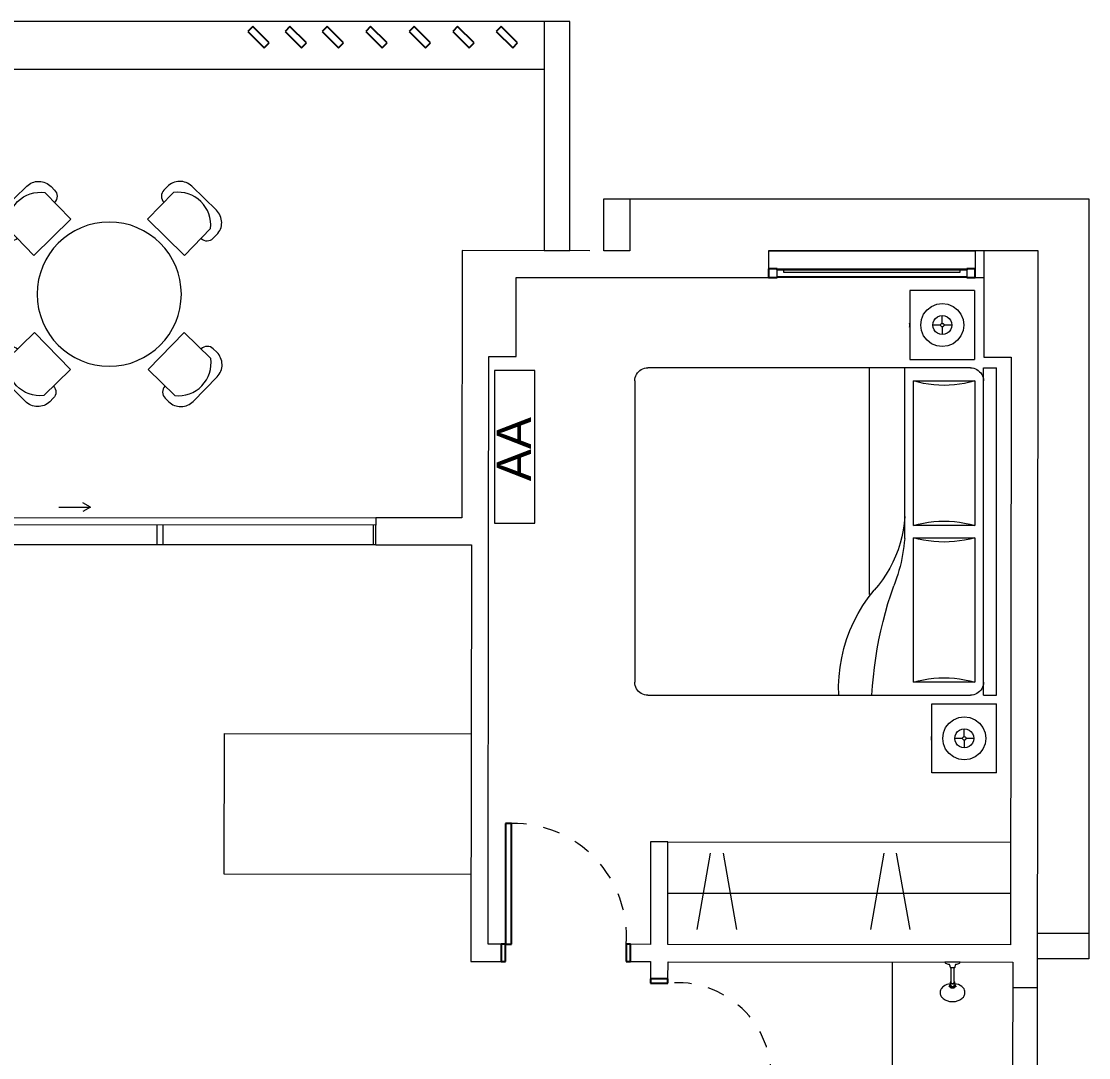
# Model space of a CAD drawing. Header units: millimetres. Extents: x 917 to 1168, y -421 to -23.
# Drawn here: x 1085.79 to 1091.99, y -233.76 to -227.74 of the extents above; entities that cross this region are included whole.
import ezdxf

# ---------------------------------------------------------------- set-up
doc = ezdxf.new("R2010")
doc.units = ezdxf.units.MM
doc.header["$LTSCALE"] = 0.1
doc.linetypes.add('CONTINUA', pattern=[0])
doc.linetypes.add('Trazo', pattern=[0.00635, 0.003175, -0.003175])
doc.layers.get('0').update_dxf_attribs({"lineweight": 5})
for name, color, linetype, lineweight in [('A-DOOR', 7, 'Continuous', 5), ('A-DOOR-FRAM', 7, 'Continuous', 5), ('A-GLAZ', 7, 'Continuous', 5), ('A-GLAZ-CWMG', 7, 'Continuous', 5), ('Arq-Equipamiento', 250, 'Continuous', 5), ('MUEBLES', 250, 'Continuous', 5), ('P-SANR-FIXT', 7, 'Continuous', 5)]:
    doc.layers.add(name, color=color, linetype=linetype, lineweight=lineweight)
doc.layers.add('A-DOOR-HDLN', color=5, linetype='Trazo', lineweight=5, true_color=0x0000ff)
doc.styles.get("Standard").update_dxf_attribs({"font": 'arial.ttf'})

# ---------------------------------------------------------------- blocks, each defined once
blk = doc.blocks.new('Family6 - Puerta OBLAK - Baño-2882893-1-TORRE-ARQ-PB')
at = {"layer": 'A-DOOR', "color": 8, "lineweight": 25}
for p, q in [((-0.3, 0.05), (-0.325, 0.05)), ((-0.325, 0.05), (-0.325, -0.05)), ((-0.3, -0.05), (-0.3, 0.05)), ((0.325, 0.05), (0.3, 0.05)), ((0.3, 0.05), (0.3, -0.05)), ((0.325, -0.05), (0.325, 0.05)), ((-0.325, -0.05), (-0.3, -0.05)), ((-0.2685, -0.0508), (-0.3, -0.0508)), ((-0.3, -0.0508), (-0.3, -0.6507)), ((-0.2685, -0.6507), (-0.2685, -0.0508)), ((0.3, -0.05), (0.325, -0.05)), ((-0.3, -0.6507), (-0.2685, -0.6507))]:
    blk.add_line(p, q, dxfattribs=at)
at = {"layer": 'A-DOOR-HDLN', "color": 8}
blk.add_arc((-0.2437, -0.1049), 0.5464, 267.40168, 5.68796, dxfattribs=at)
blk = doc.blocks.new('Family5 - Puerta OPBLAK - Dormitorio-2880729-1-TORRE-ARQ-PB')
at = {"layer": 'A-DOOR', "color": 8, "lineweight": 25}
for p, q in [((-0.35, 0.05), (-0.375, 0.05)), ((-0.375, 0.05), (-0.375, -0.05)), ((-0.35, -0.05), (-0.35, 0.05)), ((0.375, 0.05), (0.35, 0.05)), ((0.35, 0.05), (0.35, -0.05)), ((0.375, -0.05), (0.375, 0.05)), ((-0.375, -0.05), (-0.35, -0.05)), ((0.35, -0.05), (0.315, -0.05)), ((0.315, -0.05), (0.315, -0.75)), ((0.35, -0.75), (0.35, -0.05)), ((0.35, -0.05), (0.375, -0.05)), ((0.315, -0.75), (0.35, -0.75))]:
    blk.add_line(p, q, dxfattribs=at)
at = {"layer": 'A-DOOR-HDLN', "color": 8}
blk.add_arc((0.3017, -0.0967), 0.6534, 175.89838, 271.16402, dxfattribs=at)
blk = doc.blocks.new('Doors_Sliding_Milgard_Aluminum-Series_2-Panels - PV 2_50 X 2_10-2402500-1-TORRE-ARQ-PB')
at = {"layer": 'A-DOOR', "color": 8}
for p, q in [((1.1916, 0.078), (-1.3084, 0.078)), ((-1.3084, 0.078), (-1.3084, -0.0347)), ((-1.3084, 0.078), (1.1916, 0.078)), ((1.1916, -0.0347), (1.1916, 0.078)), ((-1.3084, -0.0347), (1.1916, -0.0347)), ((0.3474, -0.1382), (0.3914, -0.1128)), ((0.3474, -0.1382), (0.3914, -0.1636)), ((0.5315, -0.1382), (0.3474, -0.1382))]:
    blk.add_line(p, q, dxfattribs=at)
at = {"layer": 'A-DOOR-FRAM', "color": 8}
for p, q in [((-1.2952, 0.078), (-1.2952, -0.0347)), ((-0.0758, 0.078), (-0.0758, -0.0347)), ((-0.0409, 0.078), (-0.0409, -0.0347)), ((1.1709, 0.078), (1.1709, -0.0347))]:
    blk.add_line(p, q, dxfattribs=at)
blk = doc.blocks.new('Shower-Valve_Trim-KOHLER-Alteo-K-TS45106 - 2_5 GPM_ 2BZ-Oil-Rubed Nickel-V7-2-TORRE-ARQ- PB _-2_14_')
at = {"layer": 'P-SANR-FIXT', "color": 8}
for p, q in [((2.5274, -14.2181), (2.5169, -14.2613)), ((2.5304, -14.2201), (2.5274, -14.2181)), ((2.5169, -14.2613), (2.5063, -14.3045)), ((2.5063, -14.3045), (2.5099, -14.304)), ((2.5273, -14.281), (2.5422, -14.2823)), ((2.5491, -14.2543), (2.5352, -14.2486)), ((2.5433, -14.2816), (2.544, -14.2785)), ((2.544, -14.2785), (2.5489, -14.2585)), ((2.544, -14.2785), (2.6228, -14.2978)), ((2.5489, -14.2585), (2.5496, -14.2555)), ((2.6277, -14.2778), (2.5489, -14.2585)), ((2.6228, -14.2978), (2.6275, -14.299)), ((2.6273, -14.3012), (2.6353, -14.3032)), ((2.6277, -14.2778), (2.6324, -14.2789)), ((2.6412, -14.2788), (2.6333, -14.2768)), ((2.6353, -14.3032), (2.6403, -14.3044)), ((2.6412, -14.2788), (2.6463, -14.28))]:
    blk.add_line(p, q, dxfattribs=at)
for centre, radius, start, end in [((2.5286, -14.2227), 0.00317, 6.88973, 54.99277), ((2.3096, -14.2492), 0.2237, 0.86448, 6.88973), ((2.7256, -14.3114), 0.0905, 131.08312, 158.8669), ((2.697, -14.2785), 0.0469, 98.13329, 131.08312), ((2.696, -14.2716), 0.0399, 63.16756, 98.13329), ((2.6956, -14.2724), 0.0408, 36.25317, 63.16756), ((2.5094, -14.3008), 0.00318, 277.49573, 325.59877), ((2.3275, -14.1762), 0.2237, 325.59877, 331.62402), ((2.527, -14.284), 0.00308, 84.79207, 151.62402), ((2.5364, -14.2458), 0.00308, 180.86448, 247.69643), ((2.5423, -14.2813), 0.000995, 264.79207, 346.24425), ((2.5487, -14.2552), 0.000995, 346.24425, 67.69643), ((2.629, -14.2944), 0.00706, 209.18005, 256.24425), ((2.6316, -14.2837), 0.00706, 76.24425, 123.30845), ((2.7252, -14.3132), 0.0905, 173.6216, 201.40538), ((2.6532, -14.2979), 0.0156, 203.24425, 228.68804), ((2.6423, -14.2962), 0.00848, 256.24425, 285.40268), ((2.6414, -14.2929), 0.0119, 285.40268, 336.41209), ((2.6547, -14.2917), 0.0156, 103.80047, 129.24425), ((2.6442, -14.2882), 0.00848, 47.08582, 76.24425), ((2.6419, -14.2907), 0.0119, 356.07641, 47.08582), ((2.639, -14.2912), 0.0148, 333.96033, 346.24425), ((2.639, -14.2912), 0.0148, 346.24425, 358.52817), ((2.6544, -14.2561), 0.0206, 267.76407, 286.1675), ((2.6759, -14.2869), 0.0652, 13.90573, 36.25317), ((2.642, -14.2919), 0.0998, 346.24425, 359.21375), ((2.6548, -14.2921), 0.0869, 359.21375, 13.90573), ((2.6846, -14.3292), 0.0469, 201.40538, 234.35521), ((2.6364, -14.3294), 0.0206, 46.321, 64.72443), ((2.6805, -14.3348), 0.0399, 234.35521, 269.32094), ((2.6697, -14.312), 0.0652, 296.23533, 318.58277), ((2.6535, -14.2977), 0.0869, 318.58277, 333.27475), ((2.642, -14.2919), 0.0998, 333.27475, 346.24425), ((2.6805, -14.334), 0.0408, 269.32094, 296.23533)]:
    blk.add_arc(centre, radius, start, end, dxfattribs=at)
for centre, major_axis, start_param, end_param in [((2.63, -14.289), (0.0025, 0.01), 3.141593, 4.712389), ((2.63, -14.289), (0.0025, 0.01), 4.712389, 6.283185), ((2.6499, -14.2938), (0.0042, 0.0171), 2.888228, 4.712389), ((2.6499, -14.2938), (0.00241, 0.00985), 3.041039, 4.712389), ((2.6499, -14.2938), (0.0042, 0.0171), 4.712389, 6.53655), ((2.6499, -14.2938), (0.00241, 0.00985), 4.712389, 6.383739)]:
    blk.add_ellipse(centre, major_axis=major_axis, ratio=0.707107, start_param=start_param, end_param=end_param, dxfattribs=at)
for points in [[(2.6393, -14.2912), (2.6389, -14.2927), (2.6378, -14.2956), (2.6351, -14.2992), (2.632, -14.301), (2.6293, -14.3015), (2.628, -14.3014), (2.6273, -14.3012)], [(2.6393, -14.2912), (2.6397, -14.2897), (2.64, -14.2867), (2.6392, -14.2823), (2.6374, -14.2792), (2.6352, -14.2775), (2.634, -14.277), (2.6333, -14.2768)]]:
    blk.add_open_spline(points, degree=3, knots=[1.570796, 1.570796, 1.570796, 1.570796, 1.963495, 2.356194, 2.748894, 2.945243, 3.141593, 3.141593, 3.141593, 3.141593], dxfattribs=at)
blk = doc.blocks.new('cama grande')
at = {"layer": 'MUEBLES'}
for p, q in [((584.8597, 704.5615), (584.8847, 704.5615)), ((584.8597, 704.5615), (584.8597, 704.1865)), ((584.8847, 704.5615), (585.2597, 704.5615)), ((585.2597, 704.1866), (585.2597, 704.5615)), ((585.3097, 704.5615), (587.2097, 704.5615)), ((585.3097, 704.4853), (585.3097, 704.5615)), ((587.2097, 704.4853), (587.2097, 704.5615)), ((584.9713, 704.4624), (584.9515, 704.4365)), ((584.9972, 704.4822), (584.9713, 704.4624)), ((585.0273, 704.4947), (584.9972, 704.4822)), ((585.0597, 704.499), (585.0273, 704.4947)), ((585.092, 704.4947), (585.0597, 704.499)), ((585.1221, 704.4822), (585.092, 704.4947)), ((585.148, 704.4624), (585.1221, 704.4822)), ((585.1679, 704.4365), (585.148, 704.4624)), ((585.3097, 704.4853), (585.3859, 704.4853)), ((585.3199, 704.4472), (585.3155, 704.4382)), ((585.3254, 704.4554), (585.3199, 704.4472)), ((585.332, 704.4629), (585.3254, 704.4554)), ((585.3395, 704.4695), (585.332, 704.4629)), ((585.3478, 704.475), (585.3395, 704.4695)), ((585.3567, 704.4795), (585.3478, 704.475)), ((585.3661, 704.4827), (585.3567, 704.4795)), ((585.3759, 704.4846), (585.3661, 704.4827)), ((585.3859, 704.4853), (585.3759, 704.4846)), ((585.3859, 704.4853), (587.1335, 704.4853)), ((587.1434, 704.4846), (587.1335, 704.4853)), ((587.1335, 704.4853), (587.2097, 704.4853)), ((587.1532, 704.4827), (587.1434, 704.4846)), ((587.1626, 704.4795), (587.1532, 704.4827)), ((587.1716, 704.475), (587.1626, 704.4795)), ((587.1799, 704.4695), (587.1716, 704.475)), ((587.1873, 704.4629), (587.1799, 704.4695)), ((587.1939, 704.4554), (587.1873, 704.4629)), ((587.1995, 704.4472), (587.1939, 704.4554)), ((587.2039, 704.4382), (587.1995, 704.4472)), ((584.939, 704.4064), (584.9347, 704.374)), ((584.9515, 704.4365), (584.939, 704.4064)), ((585.0065, 704.3883), (585.0046, 704.374)), ((585.012, 704.4015), (585.0065, 704.3883)), ((585.0208, 704.4129), (585.012, 704.4015)), ((585.0322, 704.4217), (585.0208, 704.4129)), ((585.0454, 704.4272), (585.0322, 704.4217)), ((585.0597, 704.4291), (585.0454, 704.4272)), ((585.0597, 704.4291), (585.0597, 704.384)), ((585.0739, 704.4272), (585.0597, 704.4291)), ((585.0872, 704.4217), (585.0739, 704.4272)), ((585.0986, 704.4129), (585.0872, 704.4217)), ((585.1073, 704.4015), (585.0986, 704.4129)), ((585.1128, 704.3883), (585.1073, 704.4015)), ((585.1147, 704.374), (585.1128, 704.3883)), ((585.1804, 704.4064), (585.1679, 704.4365)), ((585.1846, 704.374), (585.1804, 704.4064)), ((585.3103, 704.419), (585.3097, 704.4091)), ((585.3097, 703.8376), (585.3097, 704.4091)), ((585.3123, 704.4288), (585.3103, 704.419)), ((585.3155, 704.4382), (585.3123, 704.4288)), ((586.2241, 704.4345), (585.3859, 704.4345)), ((585.3936, 704.4054), (585.3859, 704.4345)), ((585.3859, 704.4345), (585.3859, 704.0789)), ((585.3999, 704.3761), (585.3936, 704.4054)), ((586.2163, 704.4054), (586.21, 704.3761)), ((586.2241, 704.4345), (586.2163, 704.4054)), ((586.2241, 704.0789), (586.2241, 704.4345)), ((587.1335, 704.4345), (586.2953, 704.4345)), ((586.2953, 704.4345), (586.2953, 704.0789)), ((586.303, 704.4054), (586.2953, 704.4345)), ((586.3093, 704.3761), (586.303, 704.4054)), ((587.1257, 704.4054), (587.1194, 704.3761)), ((587.1335, 704.4345), (587.1257, 704.4054)), ((587.1335, 704.0789), (587.1335, 704.4345)), ((587.2071, 704.4288), (587.2039, 704.4382)), ((587.209, 704.419), (587.2071, 704.4288)), ((587.2097, 704.4091), (587.209, 704.419)), ((587.2097, 704.4091), (587.2097, 704.0281)), ((587.6329, 704.4338), (587.2579, 704.4338)), ((587.2579, 704.059), (587.2579, 704.4338)), ((587.6579, 704.4338), (587.6329, 704.4338)), ((587.6579, 704.4338), (587.6579, 704.0589)), ((584.9347, 704.374), (584.939, 704.3417)), ((584.939, 704.3417), (584.9515, 704.3116)), ((585.0496, 704.374), (585.0046, 704.374)), ((585.0046, 704.374), (585.0065, 704.3598)), ((585.0065, 704.3598), (585.012, 704.3465)), ((585.012, 704.3465), (585.0208, 704.3351)), ((585.0208, 704.3351), (585.0322, 704.3264)), ((585.0322, 704.3264), (585.0454, 704.3209)), ((585.05, 704.3766), (585.0496, 704.374)), ((585.0496, 704.374), (585.05, 704.3714)), ((585.051, 704.379), (585.05, 704.3766)), ((585.05, 704.3714), (585.051, 704.369)), ((585.0526, 704.3811), (585.051, 704.379)), ((585.051, 704.369), (585.0526, 704.3669)), ((585.0547, 704.3827), (585.0526, 704.3811)), ((585.0526, 704.3669), (585.0547, 704.3654)), ((585.0571, 704.3837), (585.0547, 704.3827)), ((585.0547, 704.3654), (585.0571, 704.3644)), ((585.0597, 704.384), (585.0571, 704.3837)), ((585.0571, 704.3644), (585.0597, 704.364)), ((585.0623, 704.3837), (585.0597, 704.384)), ((585.0597, 704.364), (585.0623, 704.3644)), ((585.0597, 704.364), (585.0597, 704.319)), ((585.0647, 704.3827), (585.0623, 704.3837)), ((585.0623, 704.3644), (585.0647, 704.3654)), ((585.0667, 704.3811), (585.0647, 704.3827)), ((585.0647, 704.3654), (585.0667, 704.3669)), ((585.0683, 704.379), (585.0667, 704.3811)), ((585.0667, 704.3669), (585.0683, 704.369)), ((585.0693, 704.3766), (585.0683, 704.379)), ((585.0683, 704.369), (585.0693, 704.3714)), ((585.0697, 704.374), (585.0693, 704.3766)), ((585.0693, 704.3714), (585.0697, 704.374)), ((585.0697, 704.374), (585.1147, 704.374)), ((585.0739, 704.3209), (585.0872, 704.3264)), ((585.0872, 704.3264), (585.0986, 704.3351)), ((585.0986, 704.3351), (585.1073, 704.3465)), ((585.1073, 704.3465), (585.1128, 704.3598)), ((585.1128, 704.3598), (585.1147, 704.374)), ((585.1679, 704.3116), (585.1804, 704.3417)), ((585.1804, 704.3417), (585.1846, 704.374)), ((585.4049, 704.3465), (585.3999, 704.3761)), ((585.4084, 704.3166), (585.4049, 704.3465)), ((586.205, 704.3465), (586.2015, 704.3166)), ((586.21, 704.3761), (586.205, 704.3465)), ((586.3143, 704.3465), (586.3093, 704.3761)), ((586.3178, 704.3166), (586.3143, 704.3465)), ((587.1144, 704.3465), (587.1109, 704.3166)), ((587.1194, 704.3761), (587.1144, 704.3465)), ((587.3695, 704.3348), (587.3497, 704.3089)), ((587.3954, 704.3546), (587.3695, 704.3348)), ((587.4256, 704.3671), (587.3954, 704.3546)), ((587.4579, 704.3714), (587.4256, 704.3671)), ((587.4902, 704.3671), (587.4579, 704.3714)), ((587.5204, 704.3546), (587.4902, 704.3671)), ((587.5462, 704.3348), (587.5204, 704.3546)), ((587.5661, 704.3089), (587.5462, 704.3348)), ((584.9515, 704.3116), (584.9713, 704.2857)), ((584.9713, 704.2857), (584.9972, 704.2658)), ((584.9972, 704.2658), (585.0273, 704.2533)), ((585.0454, 704.3209), (585.0597, 704.319)), ((585.0597, 704.319), (585.0739, 704.3209)), ((585.092, 704.2533), (585.1221, 704.2658)), ((585.1221, 704.2658), (585.148, 704.2857)), ((585.148, 704.2857), (585.1679, 704.3116)), ((585.4106, 704.2867), (585.4084, 704.3166)), ((585.4113, 704.2567), (585.4106, 704.2867)), ((586.1994, 704.2867), (586.1987, 704.2567)), ((586.2015, 704.3166), (586.1994, 704.2867)), ((586.32, 704.2867), (586.3178, 704.3166)), ((586.3207, 704.2567), (586.32, 704.2867)), ((587.1088, 704.2867), (587.1081, 704.2567)), ((587.1109, 704.3166), (587.1088, 704.2867)), ((587.3372, 704.2788), (587.3329, 704.2464)), ((587.3497, 704.3089), (587.3372, 704.2788)), ((587.4047, 704.2607), (587.4029, 704.2464)), ((587.4102, 704.2739), (587.4047, 704.2607)), ((587.419, 704.2853), (587.4102, 704.2739)), ((587.4304, 704.2941), (587.419, 704.2853)), ((587.4437, 704.2996), (587.4304, 704.2941)), ((587.4579, 704.3014), (587.4437, 704.2996)), ((587.4579, 704.3014), (587.4579, 704.2564)), ((587.4721, 704.2996), (587.4579, 704.3014)), ((587.4854, 704.2941), (587.4721, 704.2996)), ((587.4968, 704.2853), (587.4854, 704.2941)), ((587.5055, 704.2739), (587.4968, 704.2853)), ((587.511, 704.2607), (587.5055, 704.2739)), ((587.5129, 704.2464), (587.511, 704.2607)), ((587.5786, 704.2788), (587.5661, 704.3089)), ((587.5828, 704.2464), (587.5786, 704.2788)), ((585.0273, 704.2533), (585.0597, 704.2491)), ((585.0597, 704.2491), (585.092, 704.2533)), ((585.4084, 704.1967), (585.4106, 704.2266)), ((585.4106, 704.2266), (585.4113, 704.2567)), ((586.1987, 704.2567), (586.1994, 704.2266)), ((586.1994, 704.2266), (586.2015, 704.1967)), ((586.3178, 704.1967), (586.32, 704.2266)), ((586.32, 704.2266), (586.3207, 704.2567)), ((587.1081, 704.2567), (587.1088, 704.2266)), ((587.1088, 704.2266), (587.1109, 704.1967)), ((587.3329, 704.2464), (587.3372, 704.2141)), ((587.3372, 704.2141), (587.3497, 704.1839)), ((587.4479, 704.2464), (587.4029, 704.2464)), ((587.4029, 704.2464), (587.4047, 704.2322)), ((587.4047, 704.2322), (587.4102, 704.2189)), ((587.4102, 704.2189), (587.419, 704.2075)), ((587.419, 704.2075), (587.4304, 704.1988)), ((587.4304, 704.1988), (587.4437, 704.1933)), ((587.4482, 704.249), (587.4479, 704.2464)), ((587.4479, 704.2464), (587.4482, 704.2438)), ((587.4492, 704.2514), (587.4482, 704.249)), ((587.4482, 704.2438), (587.4492, 704.2414)), ((587.4508, 704.2535), (587.4492, 704.2514)), ((587.4492, 704.2414), (587.4508, 704.2393)), ((587.4529, 704.2551), (587.4508, 704.2535)), ((587.4508, 704.2393), (587.4529, 704.2377)), ((587.4553, 704.2561), (587.4529, 704.2551)), ((587.4529, 704.2377), (587.4553, 704.2367)), ((587.4579, 704.2564), (587.4553, 704.2561)), ((587.4553, 704.2367), (587.4579, 704.2364)), ((587.4605, 704.2561), (587.4579, 704.2564)), ((587.4579, 704.2364), (587.4605, 704.2367)), ((587.4579, 704.2364), (587.4579, 704.1914)), ((587.4629, 704.2551), (587.4605, 704.2561)), ((587.4605, 704.2367), (587.4629, 704.2377)), ((587.465, 704.2535), (587.4629, 704.2551)), ((587.4629, 704.2377), (587.465, 704.2393)), ((587.4666, 704.2514), (587.465, 704.2535)), ((587.465, 704.2393), (587.4666, 704.2414)), ((587.4676, 704.249), (587.4666, 704.2514)), ((587.4666, 704.2414), (587.4676, 704.2438)), ((587.4679, 704.2464), (587.4676, 704.249)), ((587.4676, 704.2438), (587.4679, 704.2464)), ((587.4679, 704.2464), (587.5129, 704.2464)), ((587.4721, 704.1933), (587.4854, 704.1988)), ((587.4854, 704.1988), (587.4968, 704.2075)), ((587.4968, 704.2075), (587.5055, 704.2189)), ((587.5055, 704.2189), (587.511, 704.2322)), ((587.511, 704.2322), (587.5129, 704.2464)), ((587.5661, 704.1839), (587.5786, 704.2141)), ((587.5786, 704.2141), (587.5828, 704.2464)), ((584.8597, 704.1865), (585.2597, 704.1866)), ((585.0489, 704.1866), (585.0488, 704.1866)), ((585.0488, 704.1866), (585.0488, 704.1839)), ((585.0489, 704.1839), (585.0488, 704.1839)), ((585.0489, 704.1839), (585.0489, 704.1866)), ((585.0492, 704.1839), (585.0489, 704.1839)), ((585.0492, 704.1839), (585.0492, 704.1866)), ((585.0498, 704.1839), (585.0492, 704.1839)), ((585.0498, 704.1839), (585.0498, 704.1866)), ((585.0498, 704.1839), (585.0506, 704.1839)), ((585.0506, 704.1839), (585.0506, 704.1866)), ((585.0506, 704.1839), (585.0515, 704.1839)), ((585.0515, 704.1839), (585.0515, 704.1866)), ((585.0515, 704.1839), (585.0526, 704.1839)), ((585.0526, 704.1839), (585.0526, 704.1866)), ((585.0526, 704.1839), (585.0539, 704.1839)), ((585.0539, 704.1839), (585.0539, 704.1866)), ((585.0539, 704.1839), (585.0553, 704.1839)), ((585.0553, 704.1839), (585.0553, 704.1866)), ((585.0553, 704.1839), (585.0568, 704.1839)), ((585.0568, 704.1839), (585.0568, 704.1866)), ((585.0568, 704.1839), (585.0584, 704.1839)), ((585.0584, 704.1839), (585.0584, 704.1866)), ((585.0584, 704.1839), (585.06, 704.1839)), ((585.06, 704.1839), (585.06, 704.1866)), ((585.06, 704.1839), (585.0616, 704.1839)), ((585.0616, 704.1839), (585.0616, 704.1866)), ((585.0616, 704.1839), (585.0631, 704.1839)), ((585.0631, 704.1839), (585.0631, 704.1866)), ((585.0631, 704.1839), (585.0646, 704.1839)), ((585.0646, 704.1839), (585.0646, 704.1866)), ((585.0646, 704.1839), (585.066, 704.1839)), ((585.066, 704.1839), (585.066, 704.1866)), ((585.066, 704.1839), (585.0673, 704.1839)), ((585.0673, 704.1839), (585.0673, 704.1866)), ((585.0673, 704.1839), (585.0684, 704.1839)), ((585.0684, 704.1839), (585.0684, 704.1866)), ((585.0684, 704.1839), (585.0694, 704.1839)), ((585.0694, 704.1839), (585.0694, 704.1866)), ((585.0694, 704.1839), (585.0701, 704.1839)), ((585.0701, 704.1839), (585.0701, 704.1866)), ((585.0707, 704.1839), (585.0701, 704.1839)), ((585.0707, 704.1839), (585.0707, 704.1866)), ((585.071, 704.1839), (585.0707, 704.1839)), ((585.071, 704.1839), (585.071, 704.1866)), ((585.0711, 704.1839), (585.071, 704.1839)), ((585.0711, 704.1866), (585.0711, 704.1839)), ((585.2597, 704.1866), (585.2597, 704.1866)), ((585.3936, 704.1079), (585.3999, 704.1372)), ((585.3999, 704.1372), (585.4049, 704.1668)), ((585.4049, 704.1668), (585.4084, 704.1967)), ((586.2015, 704.1967), (586.205, 704.1668)), ((586.205, 704.1668), (586.21, 704.1372)), ((586.21, 704.1372), (586.2163, 704.1079)), ((586.303, 704.1079), (586.3093, 704.1372)), ((586.3093, 704.1372), (586.3143, 704.1668)), ((586.3143, 704.1668), (586.3178, 704.1967)), ((587.1109, 704.1967), (587.1144, 704.1668)), ((587.1144, 704.1668), (587.1194, 704.1372)), ((587.1194, 704.1372), (587.1257, 704.1079)), ((587.3497, 704.1839), (587.3695, 704.1581)), ((587.3695, 704.1581), (587.3954, 704.1382)), ((587.3954, 704.1382), (587.4256, 704.1257)), ((587.4437, 704.1933), (587.4579, 704.1914)), ((587.4579, 704.1914), (587.4721, 704.1933)), ((587.4902, 704.1257), (587.5204, 704.1382)), ((587.5204, 704.1382), (587.5462, 704.1581)), ((587.5462, 704.1581), (587.5661, 704.1839)), ((585.3859, 704.0789), (585.3936, 704.1079)), ((585.3859, 704.0789), (586.2241, 704.0789)), ((586.2163, 704.1079), (586.2241, 704.0789)), ((586.2953, 704.0789), (586.303, 704.1079)), ((586.2953, 704.0789), (587.1335, 704.0789)), ((587.1257, 704.1079), (587.1335, 704.0789)), ((587.4256, 704.1257), (587.4579, 704.1215)), ((587.4579, 704.1215), (587.4902, 704.1257)), ((586.1256, 704.0162), (586.1025, 704.0118)), ((586.1488, 704.0201), (586.1256, 704.0162)), ((586.1722, 704.0233), (586.1488, 704.0201)), ((586.1956, 704.026), (586.1722, 704.0233)), ((586.2191, 704.0281), (586.1956, 704.026)), ((586.2191, 704.0281), (586.3461, 704.0281)), ((586.268, 704.0193), (586.2295, 704.0116)), ((586.3069, 704.0248), (586.268, 704.0193)), ((586.3461, 704.0281), (586.3069, 704.0248)), ((586.3461, 704.0281), (587.2097, 704.0281)), ((587.2097, 704.0281), (587.2097, 703.8249)), ((587.2579, 704.0589), (587.2579, 704.059)), ((587.6579, 704.0589), (587.2579, 704.0589)), ((587.4464, 704.059), (587.4464, 704.0562)), ((587.4464, 704.0562), (587.4465, 704.0562)), ((587.4465, 704.0562), (587.4465, 704.059)), ((587.4465, 704.0562), (587.4469, 704.0562)), ((587.4469, 704.0562), (587.4469, 704.059)), ((587.4469, 704.0562), (587.4475, 704.0562)), ((587.4475, 704.0562), (587.4475, 704.059)), ((587.4482, 704.0562), (587.4475, 704.0562)), ((587.4482, 704.0562), (587.4482, 704.059)), ((587.4492, 704.0562), (587.4482, 704.0562)), ((587.4492, 704.0562), (587.4492, 704.059)), ((587.4503, 704.0562), (587.4492, 704.0562)), ((587.4503, 704.0562), (587.4503, 704.059)), ((587.4515, 704.0562), (587.4503, 704.0562)), ((587.4515, 704.0562), (587.4515, 704.059)), ((587.4529, 704.0562), (587.4515, 704.0562)), ((587.4529, 704.0562), (587.4529, 704.059)), ((587.4545, 704.0562), (587.4529, 704.0562)), ((587.4545, 704.0562), (587.4545, 704.059)), ((587.456, 704.0562), (587.4545, 704.0562)), ((587.456, 704.0562), (587.456, 704.059)), ((587.4576, 704.0562), (587.456, 704.0562)), ((587.4576, 704.0562), (587.4576, 704.059)), ((587.4592, 704.0562), (587.4576, 704.0562)), ((587.4592, 704.0562), (587.4592, 704.059)), ((587.4608, 704.0562), (587.4592, 704.0562)), ((587.4608, 704.0562), (587.4608, 704.059)), ((587.4622, 704.0562), (587.4608, 704.0562)), ((587.4622, 704.0562), (587.4622, 704.059)), ((587.4636, 704.0562), (587.4622, 704.0562)), ((587.4636, 704.0562), (587.4636, 704.059)), ((587.4649, 704.0562), (587.4636, 704.0562)), ((587.4649, 704.0562), (587.4649, 704.059)), ((587.4661, 704.0562), (587.4649, 704.0562)), ((587.4661, 704.0562), (587.4661, 704.059)), ((587.467, 704.0562), (587.4661, 704.0562)), ((587.467, 704.0562), (587.467, 704.059)), ((587.4678, 704.0562), (587.467, 704.0562)), ((587.4678, 704.0562), (587.4678, 704.059)), ((587.4678, 704.0562), (587.4683, 704.0562)), ((587.4683, 704.0562), (587.4683, 704.059)), ((587.4683, 704.0562), (587.4687, 704.0562)), ((587.4687, 704.059), (587.4688, 704.059)), ((587.4687, 704.0562), (587.4687, 704.059)), ((587.4687, 704.0562), (587.4688, 704.0562)), ((587.4688, 704.059), (587.4688, 704.0562)), ((585.8934, 703.9473), (585.9447, 703.9646)), ((585.9667, 703.973), (585.9447, 703.9646)), ((585.9889, 703.9809), (585.9667, 703.973)), ((586.0112, 703.9882), (585.9889, 703.9809)), ((586.0338, 703.995), (586.0112, 703.9882)), ((586.0566, 704.0012), (586.0338, 703.995)), ((586.0816, 703.9596), (586.0468, 703.9415)), ((586.0794, 704.0068), (586.0566, 704.0012)), ((586.1025, 704.0118), (586.0794, 704.0068)), ((586.1174, 703.9757), (586.0816, 703.9596)), ((586.1541, 703.9898), (586.1174, 703.9757)), ((586.1915, 704.0018), (586.1541, 703.9898)), ((586.2295, 704.0116), (586.1915, 704.0018)), ((585.6316, 703.879), (585.6845, 703.8902)), ((585.6845, 703.8902), (585.7372, 703.9027)), ((585.7372, 703.9027), (585.7896, 703.9164)), ((585.7896, 703.9164), (585.8417, 703.9312)), ((585.8417, 703.9312), (585.8934, 703.9473)), ((585.9804, 703.8995), (585.9492, 703.8757)), ((586.013, 703.9214), (585.9804, 703.8995)), ((586.0468, 703.9415), (586.013, 703.9214)), ((585.3097, 703.8376), (585.3637, 703.8414)), ((585.3097, 703.6456), (585.3097, 703.8376)), ((585.3637, 703.8414), (585.4176, 703.8464)), ((585.4176, 703.8464), (585.4713, 703.8527)), ((585.4713, 703.8527), (585.5249, 703.8602)), ((585.5249, 703.8602), (585.5784, 703.869)), ((585.5784, 703.869), (585.6316, 703.879)), ((585.876, 703.8167), (585.9193, 703.8503)), ((585.9492, 703.8757), (585.9193, 703.8503)), ((585.7836, 703.7577), (585.8307, 703.7858)), ((585.8307, 703.7858), (585.876, 703.8167)), ((585.8939, 703.8249), (587.2097, 703.8249)), ((587.2097, 703.8249), (587.2097, 702.5377)), ((585.6334, 703.6915), (585.6848, 703.7105)), ((585.6848, 703.7105), (585.7349, 703.7326)), ((585.7349, 703.7326), (585.7836, 703.7577)), ((585.3097, 703.6456), (585.3645, 703.645)), ((585.3097, 702.5377), (585.3097, 703.6456)), ((585.3645, 703.645), (585.4192, 703.6476)), ((585.4192, 703.6476), (585.4736, 703.6537)), ((585.4736, 703.6537), (585.5276, 703.663)), ((585.5276, 703.663), (585.581, 703.6756)), ((585.581, 703.6756), (585.6334, 703.6915)), ((585.3097, 702.5377), (585.3103, 702.5277)), ((585.3103, 702.5277), (585.3123, 702.5179)), ((587.2071, 702.5179), (587.209, 702.5277)), ((587.209, 702.5277), (587.2097, 702.5377)), ((585.3123, 702.5179), (585.3155, 702.5085)), ((585.3155, 702.5085), (585.3199, 702.4996)), ((585.3199, 702.4996), (585.3254, 702.4913)), ((585.3254, 702.4913), (585.332, 702.4838)), ((585.332, 702.4838), (585.3395, 702.4772)), ((585.3395, 702.4772), (585.3478, 702.4717)), ((585.3478, 702.4717), (585.3567, 702.4673)), ((585.3567, 702.4673), (585.3661, 702.464)), ((587.1532, 702.464), (587.1626, 702.4673)), ((587.1626, 702.4673), (587.1716, 702.4717)), ((587.1716, 702.4717), (587.1799, 702.4772)), ((587.1799, 702.4772), (587.1873, 702.4838)), ((587.1873, 702.4838), (587.1939, 702.4913)), ((587.1939, 702.4913), (587.1995, 702.4996)), ((587.1995, 702.4996), (587.2039, 702.5085)), ((587.2039, 702.5085), (587.2071, 702.5179)), ((585.3661, 702.464), (585.3759, 702.4621)), ((585.3759, 702.4621), (585.3859, 702.4615)), ((587.1335, 702.4615), (585.3859, 702.4615)), ((587.1335, 702.4615), (587.1434, 702.4621)), ((587.1434, 702.4621), (587.1532, 702.464))]:
    blk.add_line(p, q, dxfattribs=at)
blk = doc.blocks.new('mesad')
at = {"layer": 'MUEBLES'}
for points in [[(-0.3235, 0.533), (-0.3235, 0.533, 0.414214), (-0.3245, 0.6037), (-0.3454, 0.6241, 0.414214), (-0.4868, 0.6222), (-0.6263, 0.4788, 0.414214), (-0.6244, 0.3374), (-0.6035, 0.3171, 0.414214), (-0.5328, 0.318), (-0.5328, 0.318)], [(0.3235, 0.533), (0.3235, 0.533, -0.414214), (0.3245, 0.6037), (0.3454, 0.6241, -0.414214), (0.4868, 0.6222), (0.6263, 0.4788, -0.414214), (0.6244, 0.3374), (0.6035, 0.3171, -0.414214), (0.5328, 0.318), (0.5328, 0.318)], [(-0.533, -0.3235), (-0.533, -0.3235, 0.414214), (-0.6037, -0.3245), (-0.6241, -0.3454, 0.414214), (-0.6222, -0.4868), (-0.4788, -0.6263, 0.414214), (-0.3374, -0.6244), (-0.3171, -0.6035, 0.414214), (-0.318, -0.5328), (-0.318, -0.5328)], [(0.533, -0.3235), (0.533, -0.3235, -0.414214), (0.6037, -0.3245), (0.6241, -0.3454, -0.414214), (0.6222, -0.4868), (0.4788, -0.6263, -0.414214), (0.3374, -0.6244), (0.3171, -0.6035, -0.414214), (0.318, -0.5328), (0.318, -0.5328)]]:
    blk.add_lwpolyline(points, format="xyb", dxfattribs=at)
for points in [[(-0.5893, 0.3731), (-0.4344, 0.2223), (-0.2251, 0.4372), (-0.3801, 0.5881, 0.490132)], [(0.5893, 0.3731), (0.4344, 0.2223), (0.2251, 0.4372), (0.3801, 0.5881, -0.490132)], [(-0.3731, -0.5893), (-0.2223, -0.4344), (-0.4372, -0.2251), (-0.5881, -0.3801, 0.490132)], [(0.3731, -0.5893), (0.2223, -0.4344), (0.4372, -0.2251), (0.5881, -0.3801, -0.490132)]]:
    blk.add_lwpolyline(points, format="xyb", close=True, dxfattribs=at)
at = {"layer": 'MUEBLES', "ltscale": 1e-05}
blk.add_circle((0, 0), 0.4185, dxfattribs=at)
blk = doc.blocks.new('Montante rectangular - 4x15 a 45_-1057363-TORRE1-1 PISO')
at = {"layer": 'A-GLAZ-CWMG', "lineweight": 25}
for p, q in [((-0.1237, -0.0336), (-0.0283, 0.0619)), ((0, 0.0336), (-0.0955, -0.0619)), ((-0.0283, 0.0619), (0, 0.0336)), ((-0.0955, -0.0619), (-0.1237, -0.0336))]:
    blk.add_line(p, q, dxfattribs=at)
blk = doc.blocks.new('Montante rectangular - 4x15 a 45_-1057361-TORRE1-1 PISO')
at = {"layer": 'A-GLAZ-CWMG', "lineweight": 25}
for p, q in [((-0.0619, -0.0336), (0.0336, 0.0619)), ((0.0619, 0.0336), (-0.0336, -0.0619)), ((0.0336, 0.0619), (0.0619, 0.0336)), ((-0.0336, -0.0619), (-0.0619, -0.0336))]:
    blk.add_line(p, q, dxfattribs=at)
blk = doc.blocks.new('Montante rectangular - 50x50-1063934-TORRE1-1 PISO')
at = {"layer": 'A-GLAZ-CWMG', "lineweight": 25}
for p, q in [((0, 0.025), (-0.05, 0.025)), ((-0.05, 0.025), (-0.05, 0.02)), ((0, -0.025), (0, 0.025)), ((-0.05, -0.02), (-0.05, -0.025)), ((-0.05, -0.025), (0, -0.025))]:
    blk.add_line(p, q, dxfattribs=at)
blk = doc.blocks.new('SSA_Ventana Muro Cortina - SSA_Ventana Muro Cortina-1144313-TORRE1-1 PISO')
at = {"layer": 'A-GLAZ', "color": 8, "lineweight": 18}
for p, q in [((-0.55, 0.02), (0.55, 0.02)), ((-0.55, -0.02), (-0.55, 0.02)), ((-0.51, 0.02), (0.51, 0.02)), ((-0.51, 0.005), (-0.51, 0.02)), ((0.51, 0.005), (-0.51, 0.005)), ((0.51, 0.02), (0.51, 0.005)), ((0.55, 0.02), (0.55, -0.02)), ((0.55, -0.02), (-0.55, -0.02))]:
    blk.add_line(p, q, dxfattribs=at)
blk = doc.blocks.new('Montante rectangular - 50x50-1063936-TORRE1-1 PISO')
at = {"layer": 'A-GLAZ-CWMG', "lineweight": 25}
for p, q in [((-0.05, 0.025), (0, 0.025)), ((-0.05, 0.02), (-0.05, 0.025)), ((0, 0.025), (0, -0.025)), ((-0.05, -0.025), (-0.05, -0.02)), ((0, -0.025), (-0.05, -0.025))]:
    blk.add_line(p, q, dxfattribs=at)
blk = doc.blocks.new('Montante rectangular - 50x50-1090888-TORRE1-1 PISO')
at = {"layer": 'A-GLAZ-CWMG'}
for p, q in [((17.4494, 9.7867), (18.5494, 9.7867)), ((18.5494, 9.7367), (17.4494, 9.7367))]:
    blk.add_line(p, q, dxfattribs=at)
blk = doc.blocks.new('T1-2 A 4P-2020')
at = {"color": 8}
for p, q in [((4121.6363, 1316.1795), (4116.0681, 1316.1795)), ((4121.6363, 1315.8995), (4116.0681, 1315.8995))]:
    blk.add_line(p, q, dxfattribs=at)
at = {"color": 8, "lineweight": 5}
for p, q in [((4121.1605, 1314.8492), (4121.1589, 1313.298)), ((4121.9021, 1314.8485), (4121.1605, 1314.8492)), ((4122.9387, 1314.8483), (4122.9386, 1314.6929)), ((4124.1387, 1314.8483), (4122.9387, 1314.8483)), ((4122.9387, 1314.8483), (4124.1387, 1314.8483)), ((4124.1387, 1314.8483), (4124.1386, 1314.6903)), ((4124.5037, 1314.8483), (4124.1387, 1314.8483)), ((4124.5037, 1314.8483), (4124.1387, 1314.8483)), ((4124.1887, 1314.8462), (4124.1881, 1314.2312)), ((4124.4978, 1308.9634), (4124.5037, 1314.8483)), ((4121.4749, 1314.2339), (4121.4753, 1314.6929)), ((4121.4753, 1314.6929), (4122.9386, 1314.6929)), ((4124.1386, 1314.6929), (4124.1886, 1314.6929)), ((4121.3148, 1313.1418), (4121.3159, 1314.2341)), ((4121.3159, 1314.2341), (4121.4749, 1314.2339)), ((4124.1881, 1314.2312), (4124.3471, 1314.2311)), ((4124.3471, 1314.2311), (4124.3437, 1310.8216)), ((4118.1598, 1313.301), (4120.6598, 1313.2985)), ((4120.6598, 1313.2985), (4120.6598, 1313.2552)), ((4121.1589, 1313.298), (4120.6601, 1313.2985)), ((4120.66, 1313.1425), (4121.2148, 1313.1419)), ((4121.2148, 1313.1419), (4121.2124, 1310.7247)), ((4121.3125, 1310.8246), (4121.3148, 1313.1418)), ((4119.7796, 1312.0473), (4119.7779, 1311.2334)), ((4119.7796, 1312.0473), (4121.2137, 1312.0444)), ((4122.2548, 1311.4189), (4122.2542, 1310.8236)), ((4122.3548, 1311.4188), (4122.2548, 1311.4189)), ((4122.3542, 1310.8235), (4122.3548, 1311.4188)), ((4122.3548, 1311.4188), (4124.3443, 1311.4168)), ((4122.6011, 1311.3521), (4122.5234, 1310.9089)), ((4122.6747, 1311.3521), (4122.7524, 1310.9089)), ((4123.6084, 1311.3521), (4123.5307, 1310.9089)), ((4123.6804, 1311.3521), (4123.7581, 1310.9089)), ((4119.7779, 1311.2334), (4121.212, 1311.2305)), ((4122.3545, 1311.1212), (4124.3462, 1311.1212)), ((4121.3875, 1310.8245), (4121.3125, 1310.8246)), ((4122.2542, 1310.8236), (4122.1375, 1310.8238)), ((4124.3437, 1310.8216), (4122.3542, 1310.8235)), ((4121.2124, 1310.7247), (4121.3874, 1310.7245)), ((4122.1374, 1310.7238), (4122.2541, 1310.7236)), ((4122.2541, 1310.7236), (4122.254, 1310.6236)), ((4122.3555, 1310.6235), (4122.3556, 1310.722)), ((4122.3556, 1310.722), (4124.3556, 1310.72)), ((4123.656, 1310.72), (4123.656, 1309.1075)), ((4124.3556, 1310.72), (4124.3545, 1309.5785)), ((4122.254, 1310.6236), (4122.2548, 1310.6236)), ((4122.3548, 1310.6235), (4122.3555, 1310.6235)), ((4124.3555, 1310.573), (4124.4995, 1310.5728))]:
    blk.add_line(p, q, dxfattribs=at)
at = {"color": 8}
for points in [[(4121.6363, 1314.8492), (4121.7863, 1314.8492), (4121.7863, 1316.1795), (4121.6363, 1316.1795)], [(4121.9832, 1315.1503), (4122.1332, 1315.1503), (4122.1332, 1314.8483), (4121.9832, 1314.8483)], [(4124.4997, 1310.8892), (4124.7964, 1310.8891), (4124.7964, 1310.7391), (4124.4997, 1310.7392)]]:
    blk.add_lwpolyline(points, close=True, dxfattribs=at)
blk.add_lwpolyline([(4122.1332, 1315.1503), (4124.7964, 1315.1503), (4124.7964, 1310.8891)], dxfattribs=at)
at = {"color": 8, "extrusion": (0, 0, -1)}
for name, p in [('Montante rectangular - 4x15 a 45_-1057363-TORRE1-1 PISO', (-4119.9176, 1316.0877)), ('Montante rectangular - 4x15 a 45_-1057363-TORRE1-1 PISO', (-4120.1333, 1316.0877)), ('Montante rectangular - 4x15 a 45_-1057361-TORRE1-1 PISO', (-4120.4108, 1316.0877)), ('Montante rectangular - 4x15 a 45_-1057361-TORRE1-1 PISO', (-4120.6633, 1316.0877)), ('Montante rectangular - 4x15 a 45_-1057361-TORRE1-1 PISO', (-4120.9158, 1316.0877)), ('Montante rectangular - 4x15 a 45_-1057361-TORRE1-1 PISO', (-4121.1683, 1316.0877)), ('Montante rectangular - 4x15 a 45_-1057361-TORRE1-1 PISO', (-4121.4208, 1316.0877))]:
    blk.add_blockref(name, p, dxfattribs=at)
at = {"color": 8, "lineweight": 5, "xscale": -1}
for name, p, rotation in [('mesad', (4119.1134, 1314.5964), 180), ('cama grande', (3419.7013, 726.9585), 270.0000572671465)]:
    blk.add_blockref(name, p, dxfattribs=dict(at, rotation=rotation))
at = {"color": 8, "lineweight": 5}
for name, p, rotation in [('Montante rectangular - 50x50-1063934-TORRE1-1 PISO', (4122.9386, 1314.7179), 180), ('Doors_Sliding_Milgard_Aluminum-Series_2-Panels - PV 2_50 X 2_10-2402500-1-TORRE-ARQ-PB', (4119.3514, 1313.2218), 179.9427042882422), ('Family5 - Puerta OPBLAK - Dormitorio-2880729-1-TORRE-ARQ-PB', (4121.7624, 1310.7741), 179.9427042777395), ('Shower-Valve_Trim-KOHLER-Alteo-K-TS45106 - 2_5 GPM_ 2BZ-Oil-Rubed Nickel-V7-2-TORRE-ARQ- PB _-2_14_', (4137.2602, 1316.5558), 283.7557496523173), ('Family6 - Puerta OBLAK - Baño-2882893-1-TORRE-ARQ-PB', (4122.3044, 1310.2986), 89.94270428824395)]:
    blk.add_blockref(name, p, dxfattribs=dict(at, rotation=rotation))
for name, p in [('Montante rectangular - 50x50-1090888-TORRE1-1 PISO', (4105.5392, 1304.9562)), ('SSA_Ventana Muro Cortina - SSA_Ventana Muro Cortina-1144313-TORRE1-1 PISO', (4123.5386, 1314.7179))]:
    blk.add_blockref(name, p, dxfattribs=at)
at = {"color": 8, "lineweight": 5, "extrusion": (0, 0, -1), "rotation": 180}
blk.add_blockref('Montante rectangular - 50x50-1063936-TORRE1-1 PISO', (-4124.1386, 1314.7179), dxfattribs=at)

msp = doc.modelspace()

# ---------------------------------------------------------------- linework, layer by layer
at = {"layer": 'Arq-Equipamiento', "color": 8, "linetype": 'CONTINUA', "lineweight": 13}
msp.add_lwpolyline([(1088.7734, -229.7684), (1088.5378, -229.7684), (1088.5378, -230.6536), (1088.7734, -230.6536)], close=True, dxfattribs=at)

# ---------------------------------------------------------------- block references
at = {"color": 2}
msp.add_blockref('T1-2 A 4P-2020', (-3032.8104, -1543.9221), dxfattribs=at)

# ---------------------------------------------------------------- texts
at = {"color": 8, "insert": (1088.5509, -230.4112), "char_height": 0.2, "attachment_point": 1, "rotation": 90}
msp.add_mtext_dynamic_manual_height_columns('AA', width=1, gutter_width=12.5, heights=[0], dxfattribs=at)

doc.saveas('drawing.dxf')
